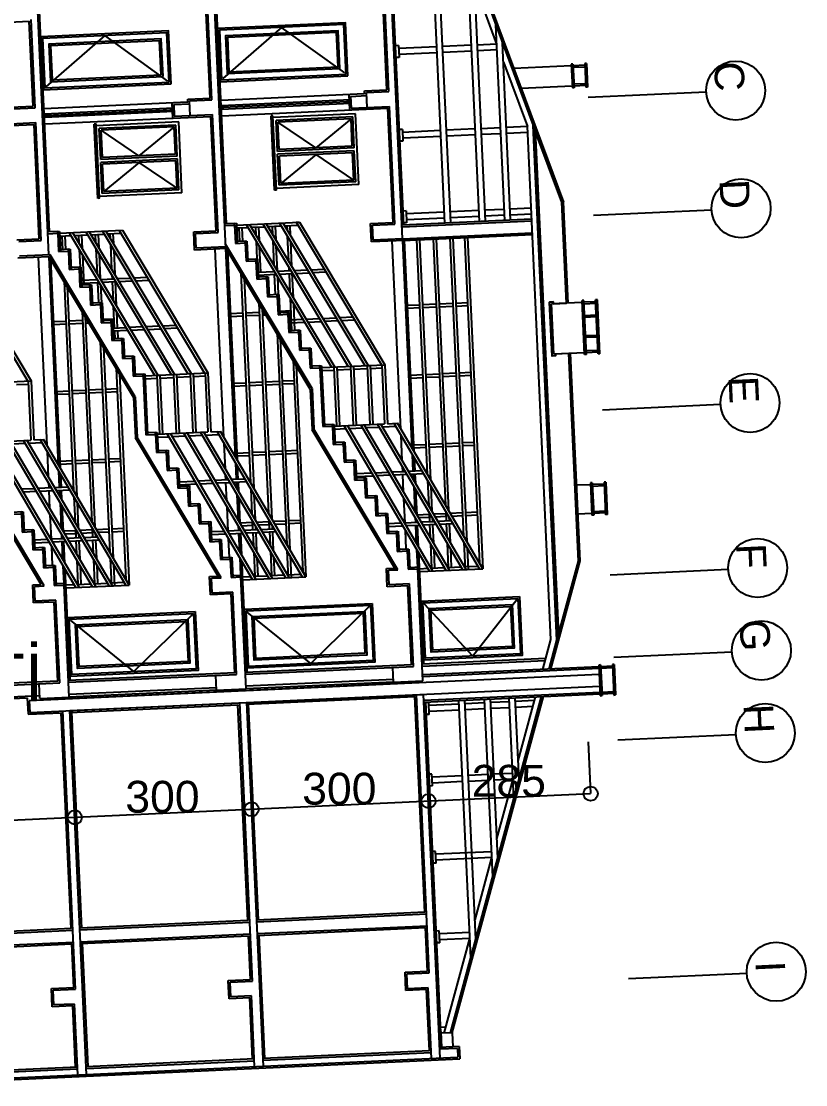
# Model space of a CAD drawing. Header units: centimetres. Extents: x -13133 to 30552, y -2 to 4552.
# Drawn here: x 3059.7 to 3325.6, y 559.5 to 920 of the extents above; entities that cross this region are included whole.
import ezdxf
from ezdxf.enums import TextEntityAlignment as Align

# ---------------------------------------------------------------- set-up
doc = ezdxf.new("R2010")
doc.units = ezdxf.units.CM
for name, color, linetype in [('ROTAS-MIMARI', 8, 'CONTINUOUS'), ('ROTAS-MIMARI-KOLON', 8, 'CONTINUOUS'), ('ROTAS-MIMARI-YAZI', 8, 'CONTINUOUS')]:
    doc.layers.add(name, color=color, linetype=linetype)
doc.styles.add('ROTAS', font='arial.ttf')

msp = doc.modelspace()

# ---------------------------------------------------------------- linework, layer by layer
at = {"layer": 'ROTAS-MIMARI'}
for p, q in [((3188.98, 846.27), (3180.9, 1022.09)), ((3189.37, 850.89), (3181.91, 1013.12)), ((3185.11, 1013.87), (3233.24, 884.67)), ((3185.71, 1013.9), (3243.54, 858.65)), ((3129.07, 842.92), (3121.88, 999.35)), ((3069.11, 840.76), (3061.94, 996.59)), ((3129.29, 851.33), (3122.69, 994.78)), ((3069.35, 848.58), (3062.75, 992.03)), ((3203.27, 851.53), (3197.31, 981.12)), ((3205.27, 851.63), (3199.6, 974.99)), ((3215.03, 852.07), (3210.76, 945.02)), ((3217.03, 852.17), (3213.04, 938.88)), ((3213.34, 932.35), (3220.84, 912.22)), ((3123.72, 893.92), (3122.4, 922.69)), ((3124.35, 893.35), (3122.97, 923.32)), ((3183.66, 896.68), (3182.34, 925.45)), ((3184.29, 896.11), (3182.91, 926.08)), ((3006.12, 917.35), (3062.46, 919.94)), ((3063.79, 891.17), (3062.46, 919.94)), ((3064.41, 890.6), (3063.04, 920.56)), ((3147.95, 917.86), (3128.02, 900.53)), ((3169.38, 902.43), (3147.95, 917.86)), ((3223.59, 852.47), (3220.54, 918.75)), ((3088.01, 915.11), (3068.09, 897.77)), ((3109.44, 899.67), (3088.01, 915.11)), ((3220.84, 912.22), (3214.28, 911.91)), ((3225.59, 852.56), (3222.83, 912.62)), ((3187.58, 911.69), (3186.58, 911.64)), ((3187.58, 911.69), (3187.76, 907.69)), ((3200.52, 911.28), (3187.62, 910.69)), ((3200.62, 909.28), (3187.71, 908.69)), ((3212.29, 911.82), (3202.52, 911.37)), ((3212.38, 909.82), (3202.61, 909.38)), ((3220.94, 910.22), (3214.38, 909.92)), ((3187.76, 907.69), (3186.76, 907.65)), ((3223.13, 906.08), (3231.26, 884.26)), ((3246.15, 904.81), (3226.68, 903.92)), ((3246.72, 905.44), (3246.13, 905.41)), ((3246.13, 905.41), (3246.5, 897.37)), ((3246.72, 905.44), (3247.09, 897.39)), ((3250.75, 905.03), (3246.75, 904.84)), ((3251.32, 905.65), (3250.72, 905.63)), ((3250.72, 905.63), (3251.09, 897.58)), ((3251.32, 905.65), (3251.69, 897.61)), ((3250.78, 904.43), (3246.78, 904.24)), ((3246.47, 897.97), (3229.19, 897.17)), ((3251.04, 898.78), (3247.04, 898.59)), ((3251.06, 898.18), (3247.07, 897.99)), ((3251.69, 897.61), (3251.09, 897.58)), ((3116.13, 893.58), (3123.72, 893.92)), ((3176.11, 895.33), (3127.37, 893.09)), ((3170.72, 895.08), (3170.96, 889.89)), ((3171.35, 894.51), (3176.74, 894.76)), ((3171.35, 894.51), (3171.53, 890.52)), ((3176.07, 896.33), (3183.66, 896.68)), ((3176.11, 895.33), (3176.07, 896.33)), ((3176.7, 895.76), (3184.29, 896.11)), ((3176.92, 890.76), (3176.7, 895.76)), ((3247.09, 897.39), (3246.5, 897.37)), ((3056.19, 890.82), (3063.79, 891.17)), ((3056.82, 890.25), (3064.41, 890.6)), ((3116.18, 892.58), (3067.43, 890.33)), ((3111.47, 890.52), (3067.51, 888.5)), ((3110.27, 890.47), (3110.32, 889.27)), ((3110.78, 892.33), (3111.02, 887.13)), ((3111.41, 891.76), (3116.8, 892)), ((3111.41, 891.76), (3111.59, 887.76)), ((3116.18, 892.58), (3116.13, 893.58)), ((3116.76, 893), (3124.35, 893.35)), ((3116.99, 888.01), (3116.76, 893)), ((3171.4, 893.28), (3127.45, 891.26)), ((3171.46, 892.08), (3127.51, 890.06)), ((3127.6, 887.9), (3183.95, 890.49)), ((3128.1, 890.08), (3128.05, 891.28)), ((3170.23, 892.62), (3128.08, 890.68)), ((3170.2, 893.22), (3170.26, 892.02)), ((3171.53, 890.52), (3184.52, 891.11)), ((3185.73, 851.73), (3183.95, 890.49)), ((3186.35, 851.16), (3184.52, 891.11)), ((3111.52, 889.32), (3067.57, 887.3)), ((3067.67, 885.14), (3124.01, 887.73)), ((3068.17, 887.33), (3068.11, 888.53)), ((3110.3, 889.87), (3068.14, 887.93)), ((3111.59, 887.76), (3124.58, 888.36)), ((3125.79, 848.97), (3124.01, 887.73)), ((3126.42, 848.4), (3124.58, 888.36)), ((3145.02, 887.9), (3144.42, 887.87)), ((3145.58, 862.7), (3144.42, 887.87)), ((3146.18, 862.72), (3145.02, 887.9)), ((3173.02, 888.58), (3145.05, 887.3)), ((3172.07, 887.54), (3146.1, 886.34)), ((3171.5, 886.91), (3146.72, 885.77)), ((3171.5, 886.91), (3159.54, 877.05)), ((3171.92, 877.62), (3171.5, 886.91)), ((3172.55, 877.05), (3172.07, 887.54)), ((3174.12, 864.61), (3173.02, 888.58)), ((3007.73, 882.38), (3064.07, 884.97)), ((3051.66, 885), (3064.64, 885.6)), ((3065.85, 846.22), (3064.07, 884.97)), ((3066.48, 845.64), (3064.64, 885.6)), ((3085.09, 885.14), (3084.49, 885.11)), ((3085.64, 859.94), (3084.49, 885.11)), ((3086.24, 859.97), (3085.09, 885.14)), ((3113.08, 885.83), (3085.11, 884.54)), ((3112.13, 884.78), (3086.16, 883.59)), ((3086.64, 873.1), (3086.16, 883.59)), ((3111.56, 884.16), (3086.79, 883.02)), ((3111.56, 884.16), (3099.6, 874.3)), ((3111.99, 874.87), (3111.56, 884.16)), ((3112.61, 874.29), (3112.13, 884.78)), ((3114.19, 861.85), (3113.08, 885.83)), ((3146.58, 875.86), (3146.1, 886.34)), ((3147.15, 876.48), (3146.72, 885.77)), ((3159.54, 877.05), (3146.72, 885.77)), ((3188.88, 883.31), (3187.88, 883.27)), ((3188.88, 883.31), (3189.06, 879.32)), ((3213.59, 883.45), (3203.83, 883)), ((3222.15, 883.84), (3215.59, 883.54)), ((3231.26, 884.26), (3224.15, 883.93)), ((3239.25, 710.43), (3231.26, 884.26)), ((3241.26, 710.21), (3233.24, 884.67)), ((3241.86, 710.24), (3233.84, 884.69)), ((3087.21, 873.73), (3086.79, 883.02)), ((3099.6, 874.3), (3086.79, 883.02)), ((3201.83, 882.91), (3188.93, 882.31)), ((3201.92, 880.91), (3189.02, 880.32)), ((3213.68, 881.45), (3203.92, 881)), ((3222.24, 881.84), (3215.68, 881.54)), ((3231.35, 882.26), (3224.24, 881.94)), ((3233.92, 882.83), (3242.94, 858.62)), ((3172.55, 877.05), (3146.58, 875.86)), ((3172.6, 876.05), (3146.62, 874.86)), ((3171.92, 877.62), (3147.15, 876.48)), ((3173.08, 865.56), (3172.6, 876.05)), ((3189.06, 879.32), (3188.06, 879.27)), ((3112.61, 874.29), (3086.64, 873.1)), ((3112.66, 873.29), (3086.69, 872.1)), ((3111.99, 874.87), (3087.21, 873.73)), ((3112.09, 872.67), (3087.31, 871.53)), ((3112.51, 863.38), (3112.09, 872.67)), ((3113.14, 862.81), (3112.66, 873.29)), ((3147.11, 864.37), (3146.62, 874.86)), ((3172.02, 875.42), (3147.25, 874.28)), ((3147.68, 864.99), (3147.25, 874.28)), ((3159.64, 874.85), (3147.68, 864.99)), ((3172.45, 866.13), (3159.64, 874.85)), ((3172.45, 866.13), (3172.02, 875.42)), ((3087.17, 861.61), (3086.69, 872.1)), ((3087.74, 862.24), (3087.31, 871.53)), ((3099.7, 872.1), (3087.74, 862.24)), ((3112.51, 863.38), (3099.7, 872.1)), ((3173.08, 865.56), (3147.11, 864.37)), ((3172.45, 866.13), (3147.68, 864.99)), ((3114.19, 861.85), (3086.22, 860.57)), ((3113.14, 862.81), (3087.17, 861.61)), ((3112.51, 863.38), (3087.74, 862.24)), ((3146.18, 862.72), (3145.58, 862.7)), ((3174.12, 864.61), (3146.15, 863.32)), ((3086.24, 859.97), (3085.64, 859.94)), ((3244.51, 824.44), (3242.94, 858.62)), ((3245.11, 824.47), (3243.54, 858.65)), ((3190.15, 855.66), (3189.15, 855.62)), ((3190.15, 855.66), (3190.33, 851.67)), ((3203.1, 855.26), (3190.2, 854.66)), ((3214.86, 855.8), (3205.1, 855.35)), ((3223.42, 856.19), (3216.86, 855.89)), ((3232.53, 856.61), (3225.42, 856.28)), ((3232.62, 854.61), (3225.51, 854.28)), ((3132.02, 851.46), (3128.69, 851.31)), ((3128.71, 850.71), (3132.04, 850.86)), ((3132.02, 851.46), (3132.62, 851.49)), ((3132.04, 850.86), (3132.02, 851.46)), ((3132.04, 850.86), (3132.33, 844.67)), ((3132.62, 851.49), (3132.93, 844.7)), ((3132.64, 850.89), (3154.02, 851.87)), ((3135.92, 851.04), (3164.84, 802.72)), ((3137.06, 851.09), (3165.97, 802.77)), ((3141.57, 851.3), (3170.49, 802.98)), ((3142.7, 851.35), (3171.62, 803.03)), ((3147.22, 851.56), (3176.13, 803.24)), ((3148.35, 851.61), (3177.27, 803.29)), ((3148.93, 850.64), (3153.47, 850.85)), ((3149.74, 850.67), (3149.81, 849.18)), ((3150.74, 850.72), (3150.89, 847.36)), ((3152.89, 851.82), (3154.02, 851.87)), ((3152.89, 851.82), (3181.8, 803.5)), ((3154.02, 851.87), (3182.94, 803.55)), ((3178.14, 851.38), (3185.73, 851.73)), ((3178.42, 845.19), (3178.14, 851.38)), ((3178.76, 850.81), (3186.35, 851.16)), ((3178.99, 845.81), (3178.76, 850.81)), ((3232.7, 852.89), (3188.77, 850.87)), ((3188.8, 850.27), (3232.73, 852.29)), ((3190.33, 851.67), (3189.34, 851.62)), ((3203.19, 853.26), (3190.29, 852.66)), ((3214.95, 853.8), (3205.19, 853.35)), ((3223.51, 854.19), (3216.95, 853.89)), ((3072.08, 848.7), (3068.75, 848.55)), ((3068.78, 847.95), (3072.11, 848.11)), ((3072.08, 848.7), (3072.68, 848.73)), ((3072.11, 848.11), (3072.08, 848.7)), ((3072.11, 848.11), (3072.39, 841.91)), ((3072.68, 848.73), (3072.99, 841.94)), ((3072.71, 848.13), (3094.08, 849.12)), ((3072.75, 847.13), (3076.57, 847.31)), ((3073.51, 847.17), (3073.73, 842.57)), ((3074.51, 847.21), (3074.72, 842.62)), ((3075.99, 848.28), (3104.9, 799.96)), ((3077.12, 848.34), (3106.04, 800.01)), ((3077.7, 847.36), (3082.22, 847.57)), ((3079.16, 847.43), (3079.28, 844.72)), ((3080.16, 847.47), (3080.37, 842.91)), ((3081.63, 848.54), (3110.55, 800.22)), ((3082.77, 848.6), (3111.68, 800.27)), ((3083.35, 847.62), (3087.86, 847.83)), ((3084.81, 847.69), (3084.93, 844.98)), ((3085.81, 847.73), (3086.02, 843.17)), ((3087.28, 848.8), (3116.2, 800.48)), ((3088.41, 848.85), (3117.33, 800.53)), ((3089, 847.88), (3093.53, 848.09)), ((3089.8, 847.92), (3089.87, 846.42)), ((3090.8, 847.96), (3090.95, 844.61)), ((3092.95, 849.06), (3121.87, 800.74)), ((3094.08, 849.12), (3123, 800.79)), ((3118.2, 848.62), (3125.79, 848.97)), ((3118.48, 842.43), (3118.2, 848.62)), ((3118.83, 848.05), (3126.42, 848.4)), ((3119.06, 843.06), (3118.83, 848.05)), ((3132.69, 849.89), (3136.51, 850.07)), ((3133.45, 849.92), (3133.66, 845.33)), ((3134.45, 849.97), (3134.66, 845.38)), ((3137.64, 850.12), (3142.15, 850.32)), ((3139.1, 850.18), (3139.22, 847.48)), ((3140.1, 850.23), (3140.31, 845.66)), ((3143.29, 850.38), (3147.8, 850.58)), ((3144.74, 850.44), (3144.87, 847.74)), ((3145.74, 850.49), (3145.95, 845.92)), ((3149.9, 847.07), (3150.29, 838.67)), ((3188.98, 846.27), (3232.91, 848.29)), ((3189.01, 845.67), (3232.94, 847.69)), ((3033.01, 846.31), (3061.93, 797.98)), ((3034.15, 846.36), (3063.06, 798.04)), ((3058.26, 845.87), (3065.85, 846.22)), ((3058.89, 845.29), (3066.48, 845.64)), ((3089.97, 844.31), (3090.35, 835.92)), ((3129.04, 843.52), (3119.06, 843.06)), ((3158.28, 795.45), (3129, 844.38)), ((3132.33, 844.67), (3135.66, 844.82)), ((3135.63, 845.42), (3132.9, 845.29)), ((3135.63, 845.42), (3136.23, 845.45)), ((3135.66, 844.82), (3135.63, 845.42)), ((3135.66, 844.82), (3135.94, 838.63)), ((3136.23, 845.45), (3136.54, 838.65)), ((3139.32, 845.37), (3139.59, 839.4)), ((3140.4, 843.55), (3140.8, 834.97)), ((3144.96, 845.63), (3145.35, 837.23)), ((3146.05, 843.81), (3146.43, 835.42)), ((3150.99, 845.25), (3151.37, 836.86)), ((3189.61, 845.7), (3178.42, 845.19)), ((3188.98, 846.27), (3178.99, 845.81)), ((3188.34, 781.75), (3185.41, 845.51)), ((3192.25, 775.09), (3189.01, 845.67)), ((3192.91, 773.98), (3189.61, 845.7)), ((3193.7, 845.89), (3197.35, 766.41)), ((3194.7, 845.93), (3198.44, 764.56)), ((3199.35, 846.15), (3203.49, 755.95)), ((3200.35, 846.19), (3204.58, 754.1)), ((3204.99, 846.41), (3209.63, 745.5)), ((3205.99, 846.45), (3210.72, 743.65)), ((3209.99, 846.64), (3215.06, 736.25)), ((3210.99, 846.68), (3216.15, 734.4)), ((3069.24, 840.17), (3058.55, 839.67)), ((3069.57, 840.78), (3059.12, 840.3)), ((3068.47, 776.24), (3065.54, 839.99)), ((3072.38, 769.58), (3069.14, 840.16)), ((3097.75, 792.52), (3069.24, 840.17)), ((3098.35, 792.7), (3069.57, 840.78)), ((3072.39, 841.91), (3075.72, 842.06)), ((3075.69, 842.66), (3072.96, 842.54)), ((3075.69, 842.66), (3076.29, 842.69)), ((3075.72, 842.06), (3075.69, 842.66)), ((3075.72, 842.06), (3076.01, 835.87)), ((3076.29, 842.69), (3076.61, 835.9)), ((3079.38, 842.61), (3079.66, 836.64)), ((3080.47, 840.8), (3080.94, 830.49)), ((3085.03, 842.87), (3085.41, 834.48)), ((3086.11, 841.06), (3086.5, 832.67)), ((3091.05, 842.5), (3091.44, 834.11)), ((3129.18, 842.92), (3118.48, 842.43)), ((3128.41, 778.99), (3125.48, 842.75)), ((3132.32, 772.34), (3129.07, 842.92)), ((3157.69, 795.27), (3129.18, 842.92)), ((3132.97, 771.23), (3129.71, 842.03)), ((3073.03, 768.47), (3069.78, 839.27)), ((3079.31, 836.62), (3076.58, 836.5)), ((3079.31, 836.62), (3079.91, 836.65)), ((3079.34, 836.02), (3079.31, 836.62)), ((3079.91, 836.65), (3080.22, 829.86)), ((3135.94, 838.63), (3139.27, 838.78)), ((3139.25, 839.38), (3136.51, 839.25)), ((3139.25, 839.38), (3139.84, 839.41)), ((3139.27, 838.78), (3139.25, 839.38)), ((3139.27, 838.78), (3139.56, 832.59)), ((3139.84, 839.41), (3140.16, 832.61)), ((3150.39, 836.57), (3150.44, 835.41)), ((3076.01, 835.87), (3079.34, 836.02)), ((3079.34, 836.02), (3079.62, 829.83)), ((3086.61, 832.48), (3091.12, 832.68)), ((3090.45, 833.81), (3090.5, 832.66)), ((3092.26, 832.74), (3096.77, 832.94)), ((3097.9, 833), (3102.44, 833.2)), ((3134.16, 834.6), (3137.42, 763.65)), ((3135.24, 832.79), (3138.5, 761.8)), ((3139.56, 832.59), (3142.89, 832.74)), ((3140.05, 834.93), (3145.41, 835.18)), ((3140.1, 833.94), (3146, 834.21)), ((3142.86, 833.34), (3140.13, 833.21)), ((3140.84, 833.97), (3140.88, 833.25)), ((3142.86, 833.34), (3143.46, 833.37)), ((3142.89, 832.74), (3142.86, 833.34)), ((3142.89, 832.74), (3143.17, 826.55)), ((3143.46, 833.37), (3143.77, 826.57)), ((3145.49, 834.18), (3145.81, 827.27)), ((3146.53, 833.31), (3146.81, 827.31)), ((3146.55, 835.23), (3151.06, 835.44)), ((3147.13, 834.26), (3151.64, 834.47)), ((3150.49, 834.41), (3150.77, 828.17)), ((3151.47, 834.75), (3151.86, 826.36)), ((3152.19, 835.49), (3156.71, 835.7)), ((3152.78, 834.52), (3157.29, 834.73)), ((3157.84, 835.75), (3162.38, 835.96)), ((3158.42, 834.78), (3162.96, 834.99)), ((3074.22, 831.85), (3077.48, 760.89)), ((3075.3, 830.04), (3078.57, 759.04)), ((3079.62, 829.83), (3082.95, 829.98)), ((3080.11, 832.18), (3085.48, 832.42)), ((3080.16, 831.18), (3086.06, 831.45)), ((3082.92, 830.58), (3080.19, 830.46)), ((3082.92, 830.58), (3083.52, 830.61)), ((3082.95, 829.98), (3082.92, 830.58)), ((3082.95, 829.98), (3083.24, 823.79)), ((3083.52, 830.61), (3083.83, 823.82)), ((3085.55, 831.43), (3085.87, 824.51)), ((3086.6, 830.56), (3086.87, 824.56)), ((3087.19, 831.5), (3091.71, 831.71)), ((3090.55, 831.66), (3090.84, 825.42)), ((3091.55, 831.7), (3091.92, 823.61)), ((3092.84, 831.76), (3097.35, 831.97)), ((3098.49, 832.02), (3103.02, 832.23)), ((3143.17, 826.55), (3146.5, 826.7)), ((3146.47, 827.3), (3143.74, 827.17)), ((3146.47, 827.3), (3147.07, 827.33)), ((3146.5, 826.7), (3146.47, 827.3)), ((3146.5, 826.7), (3146.79, 820.51)), ((3147.07, 827.33), (3147.39, 820.53)), ((3150.87, 826.06), (3151.37, 815.11)), ((3255, 825.53), (3254.4, 825.5)), ((3255.25, 807.19), (3254.4, 825.5)), ((3255.85, 807.22), (3255, 825.53)), ((3083.24, 823.79), (3086.57, 823.94)), ((3086.54, 824.54), (3083.81, 824.42)), ((3086.54, 824.54), (3087.14, 824.57)), ((3086.57, 823.94), (3086.54, 824.54)), ((3086.57, 823.94), (3086.85, 817.75)), ((3087.14, 824.57), (3087.45, 817.78)), ((3090.93, 823.31), (3091.27, 816.01)), ((3140.28, 824.36), (3143.56, 753.2)), ((3141.37, 822.55), (3144.64, 751.35)), ((3147.33, 821.71), (3151.06, 821.88)), ((3151.95, 824.25), (3152.37, 815.16)), ((3190.62, 823.7), (3194.71, 823.88)), ((3190.67, 822.7), (3194.76, 822.89)), ((3195.71, 823.93), (3200.36, 824.14)), ((3195.76, 822.93), (3200.4, 823.15)), ((3201.36, 824.19), (3206, 824.4)), ((3201.4, 823.19), (3206.05, 823.41)), ((3207, 824.45), (3211, 824.63)), ((3207.05, 823.45), (3211.04, 823.63)), ((3239.98, 824.84), (3238.78, 824.78)), ((3239.62, 806.47), (3238.78, 824.78)), ((3249.84, 824.69), (3239.41, 824.21)), ((3240.19, 807.1), (3239.41, 824.21)), ((3240.01, 824.24), (3239.98, 824.84)), ((3250.41, 825.32), (3249.81, 825.29)), ((3250.65, 806.98), (3249.81, 825.29)), ((3251.25, 807.01), (3250.41, 825.32)), ((3254.43, 824.9), (3250.44, 824.72)), ((3254.46, 824.3), (3250.46, 824.12)), ((3070.75, 818.18), (3074.84, 818.37)), ((3075.84, 818.42), (3080.48, 818.63)), ((3080.35, 821.61), (3083.62, 750.44)), ((3081.43, 819.79), (3084.71, 748.59)), ((3081.48, 818.68), (3082.08, 818.71)), ((3087.4, 818.95), (3091.13, 819.12)), ((3090.15, 818.5), (3087.42, 818.38)), ((3090.15, 818.5), (3090.75, 818.53)), ((3090.18, 817.9), (3090.15, 818.5)), ((3090.75, 818.53), (3091.06, 811.74)), ((3092.02, 821.5), (3092.27, 816.06)), ((3130.68, 820.94), (3134.78, 821.13)), ((3130.73, 819.94), (3134.82, 820.13)), ((3135.77, 821.17), (3140.42, 821.39)), ((3135.82, 820.18), (3140.47, 820.39)), ((3141.42, 821.43), (3142.02, 821.46)), ((3141.47, 820.44), (3142.6, 820.49)), ((3146.79, 820.51), (3150.12, 820.66)), ((3150.09, 821.26), (3147.36, 821.13)), ((3150.09, 821.26), (3150.69, 821.29)), ((3150.12, 820.66), (3150.09, 821.26)), ((3150.12, 820.66), (3150.4, 814.47)), ((3150.69, 821.29), (3151, 814.49)), ((3150.71, 820.86), (3151.11, 820.88)), ((3150.81, 818.75), (3155.13, 818.95)), ((3156.26, 819), (3160.77, 819.21)), ((3156.84, 818.03), (3161.36, 818.23)), ((3161.91, 819.26), (3166.42, 819.47)), ((3162.49, 818.29), (3167, 818.49)), ((3167.55, 819.52), (3172.18, 819.73)), ((3168.14, 818.55), (3172.67, 818.75)), ((3254.64, 820.33), (3250.65, 820.14)), ((3254.67, 819.73), (3250.67, 819.54)), ((3070.79, 817.19), (3074.88, 817.37)), ((3075.88, 817.42), (3080.53, 817.63)), ((3081.53, 817.68), (3082.67, 817.73)), ((3086.85, 817.75), (3090.18, 817.9)), ((3090.18, 817.9), (3090.46, 811.71)), ((3090.77, 818.1), (3091.17, 818.12)), ((3090.87, 815.99), (3095.19, 816.19)), ((3090.91, 814.99), (3095.77, 815.22)), ((3091.31, 815.01), (3091.44, 812.36)), ((3092.31, 815.06), (3092.44, 812.4)), ((3096.32, 816.24), (3100.84, 816.45)), ((3096.91, 815.27), (3101.42, 815.48)), ((3101.97, 816.5), (3106.48, 816.71)), ((3102.55, 815.53), (3107.07, 815.74)), ((3107.62, 816.76), (3112.25, 816.98)), ((3108.2, 815.79), (3112.74, 816)), ((3150.4, 814.47), (3153.73, 814.62)), ((3150.85, 817.75), (3155.71, 817.97)), ((3153.7, 815.22), (3150.97, 815.09)), ((3153.7, 815.22), (3154.3, 815.25)), ((3153.73, 814.62), (3153.7, 815.22)), ((3153.73, 814.62), (3154.02, 808.43)), ((3154.3, 815.25), (3154.62, 808.45)), ((3086.48, 811.36), (3089.76, 739.99)), ((3090.46, 811.71), (3093.79, 811.86)), ((3093.77, 812.46), (3091.04, 812.34)), ((3093.77, 812.46), (3094.37, 812.49)), ((3093.79, 811.86), (3093.77, 812.46)), ((3093.79, 811.86), (3094.08, 805.67)), ((3094.37, 812.49), (3094.68, 805.7)), ((3146.41, 814.12), (3149.7, 742.74)), ((3147.5, 812.31), (3150.78, 740.89)), ((3254.96, 813.51), (3250.96, 813.33)), ((3254.98, 812.91), (3250.99, 812.73)), ((3087.56, 809.55), (3090.84, 738.14)), ((3154.02, 808.43), (3157.35, 808.58)), ((3157.32, 809.18), (3154.59, 809.05)), ((3157.32, 809.18), (3157.92, 809.21)), ((3157.35, 808.58), (3157.32, 809.18)), ((3157.35, 808.58), (3157.63, 802.39)), ((3157.92, 809.21), (3158.23, 802.41)), ((3250.62, 807.58), (3240.19, 807.1)), ((3249.13, 737.06), (3245.9, 807.36)), ((3255.19, 808.39), (3251.2, 808.21)), ((3255.22, 807.79), (3251.22, 807.61)), ((3094.08, 805.67), (3097.41, 805.82)), ((3097.38, 806.42), (3094.65, 806.3)), ((3097.38, 806.42), (3097.98, 806.45)), ((3097.41, 805.82), (3097.38, 806.42)), ((3097.41, 805.82), (3097.69, 799.63)), ((3097.98, 806.45), (3098.29, 799.66)), ((3151.84, 805.06), (3155.13, 733.49)), ((3240.82, 806.53), (3239.62, 806.47)), ((3240.82, 806.53), (3240.79, 807.13)), ((3248.53, 737.03), (3245.3, 807.33)), ((3251.25, 807.01), (3250.65, 806.98)), ((3255.85, 807.22), (3255.25, 807.19)), ((3091.9, 802.3), (3095.19, 730.74)), ((3092.98, 800.49), (3096.28, 728.89)), ((3101, 800.38), (3098.27, 800.26)), ((3101, 800.38), (3101.6, 800.41)), ((3101.02, 799.78), (3101, 800.38)), ((3101.6, 800.41), (3102.54, 779.83)), ((3101.62, 799.81), (3123, 800.79)), ((3111.36, 800.26), (3112.28, 780.28)), ((3112.36, 800.3), (3113.28, 780.32)), ((3117.01, 800.52), (3117.93, 780.54)), ((3118.01, 800.56), (3118.92, 780.58)), ((3122, 800.75), (3122.92, 780.77)), ((3123, 800.79), (3123.92, 780.81)), ((3152.92, 803.25), (3156.21, 731.65)), ((3157.63, 802.39), (3160.96, 802.54)), ((3160.93, 803.14), (3158.2, 803.01)), ((3160.93, 803.14), (3161.53, 803.17)), ((3160.96, 802.54), (3160.93, 803.14)), ((3160.96, 802.54), (3161.88, 782.56)), ((3161.53, 803.17), (3162.48, 782.59)), ((3161.56, 802.57), (3182.94, 803.55)), ((3161.61, 801.57), (3165.7, 801.76)), ((3165.65, 802.75), (3166.57, 782.78)), ((3166.65, 802.8), (3167.57, 782.82)), ((3166.7, 801.8), (3171.34, 802.01)), ((3171.3, 803.01), (3172.22, 783.03)), ((3172.3, 803.06), (3173.22, 783.08)), ((3172.34, 802.06), (3176.99, 802.27)), ((3176.94, 803.27), (3177.86, 783.29)), ((3177.94, 803.32), (3178.86, 783.34)), ((3177.99, 802.32), (3181.98, 802.5)), ((3181.94, 803.5), (3182.86, 783.52)), ((3182.94, 803.55), (3183.86, 783.57)), ((3191.71, 800.04), (3195.8, 800.23)), ((3196.8, 800.27), (3201.45, 800.49)), ((3202.44, 800.53), (3207.09, 800.75)), ((3208.09, 800.79), (3212.09, 800.98)), ((3041.69, 797.05), (3063.06, 798.04)), ((3058.12, 796.81), (3062.11, 796.99)), ((3062.06, 797.99), (3062.98, 778.01)), ((3063.06, 798.04), (3063.98, 778.06)), ((3097.69, 799.63), (3101.02, 799.78)), ((3101.02, 799.78), (3101.94, 779.8)), ((3101.67, 798.81), (3105.76, 799)), ((3105.72, 800), (3106.63, 780.02)), ((3106.71, 800.04), (3107.63, 780.07)), ((3106.76, 799.05), (3111.41, 799.26)), ((3112.41, 799.3), (3117.05, 799.52)), ((3118.05, 799.56), (3122.05, 799.75)), ((3131.77, 797.28), (3135.86, 797.47)), ((3136.86, 797.52), (3141.51, 797.73)), ((3136.91, 796.52), (3141.55, 796.73)), ((3142.51, 797.78), (3147.15, 797.99)), ((3142.55, 796.78), (3147.2, 796.99)), ((3148.15, 798.04), (3152.15, 798.22)), ((3148.2, 797.04), (3152.2, 797.22)), ((3191.75, 799.04), (3195.85, 799.23)), ((3196.84, 799.28), (3201.49, 799.49)), ((3202.49, 799.53), (3207.14, 799.75)), ((3208.14, 799.79), (3212.13, 799.98)), ((3071.83, 794.53), (3075.93, 794.72)), ((3071.88, 793.53), (3075.97, 793.72)), ((3076.93, 794.76), (3081.57, 794.98)), ((3076.97, 793.76), (3081.62, 793.98)), ((3082.57, 795.02), (3087.22, 795.24)), ((3082.62, 794.02), (3087.26, 794.24)), ((3088.22, 795.28), (3092.21, 795.46)), ((3088.26, 794.28), (3092.26, 794.47)), ((3131.82, 796.28), (3135.91, 796.47)), ((3157.69, 795.27), (3158.32, 781.49)), ((3158.28, 795.45), (3158.92, 781.67)), ((3097.75, 792.52), (3098.39, 778.73)), ((3098.35, 792.7), (3098.98, 778.91)), ((3161.88, 782.56), (3165.21, 782.71)), ((3165.18, 783.31), (3162.45, 783.19)), ((3165.18, 783.31), (3165.78, 783.34)), ((3165.21, 782.71), (3165.18, 783.31)), ((3165.21, 782.71), (3165.49, 776.52)), ((3165.78, 783.34), (3166.09, 776.55)), ((3165.81, 782.74), (3182.86, 783.52)), ((3198.08, 733.57), (3169.12, 782.89)), ((3169.69, 781.92), (3169.12, 782.89)), ((3199.21, 733.62), (3170.25, 782.94)), ((3170.82, 781.97), (3175.34, 782.18)), ((3203.73, 733.83), (3174.76, 783.15)), ((3204.86, 733.88), (3175.89, 783.2)), ((3176.47, 782.23), (3180.98, 782.44)), ((3209.37, 734.09), (3180.41, 783.41)), ((3210.5, 734.14), (3181.54, 783.46)), ((3182.11, 782.49), (3186.63, 782.7)), ((3183.86, 783.57), (3187.19, 783.72)), ((3215.02, 734.35), (3186.06, 783.67)), ((3216.15, 734.4), (3187.19, 783.72)), ((3126.78, 731.29), (3098.39, 778.73)), ((3127.46, 731.32), (3098.98, 778.91)), ((3101.94, 779.8), (3105.27, 779.96)), ((3105.24, 780.56), (3102.51, 780.43)), ((3105.24, 780.56), (3105.84, 780.58)), ((3105.27, 779.96), (3105.24, 780.56)), ((3105.27, 779.96), (3105.56, 773.76)), ((3105.84, 780.58), (3106.16, 773.79)), ((3105.87, 779.98), (3122.92, 780.77)), ((3105.92, 778.99), (3109.75, 779.16)), ((3138.15, 730.81), (3109.18, 780.14)), ((3109.75, 779.16), (3109.18, 780.14)), ((3139.27, 730.87), (3110.31, 780.19)), ((3110.88, 779.21), (3115.4, 779.42)), ((3143.79, 731.07), (3114.83, 780.4)), ((3144.92, 731.13), (3115.96, 780.45)), ((3116.53, 779.47), (3121.05, 779.68)), ((3149.44, 731.33), (3120.47, 780.66)), ((3150.57, 731.39), (3121.6, 780.71)), ((3122.18, 779.73), (3126.69, 779.94)), ((3123.92, 780.81), (3127.25, 780.97)), ((3155.08, 731.59), (3126.12, 780.92)), ((3156.21, 731.65), (3127.25, 780.97)), ((3186.71, 734.05), (3158.32, 781.49)), ((3187.39, 734.08), (3158.92, 781.67)), ((3165.85, 781.74), (3169.69, 781.92)), ((3188.84, 771.04), (3188.44, 779.61)), ((3066.49, 729.12), (3038.45, 775.98)), ((3067.52, 728.57), (3039.04, 776.16)), ((3045.93, 777.23), (3062.98, 778.01)), ((3078.21, 728.06), (3049.25, 777.38)), ((3079.34, 728.11), (3050.37, 777.43)), ((3083.85, 728.32), (3054.89, 777.64)), ((3084.98, 728.37), (3056.02, 777.69)), ((3056.59, 776.72), (3061.11, 776.92)), ((3089.5, 728.58), (3060.54, 777.9)), ((3090.63, 728.63), (3061.67, 777.95)), ((3062.24, 776.98), (3066.76, 777.18)), ((3063.98, 778.06), (3067.31, 778.21)), ((3095.15, 728.84), (3066.18, 778.16)), ((3096.28, 728.89), (3067.31, 778.21)), ((3128.9, 768.28), (3128.51, 776.85)), ((3165.49, 776.52), (3168.82, 776.67)), ((3168.8, 777.27), (3166.07, 777.15)), ((3168.8, 777.27), (3169.4, 777.3)), ((3168.82, 776.67), (3168.8, 777.27)), ((3168.82, 776.67), (3169.11, 770.48)), ((3169.4, 777.3), (3169.71, 770.51)), ((3192.8, 776.38), (3196.89, 776.57)), ((3192.84, 775.38), (3196.93, 775.57)), ((3197.89, 776.62), (3202.53, 776.83)), ((3197.93, 775.62), (3202.58, 775.83)), ((3203.53, 776.88), (3208.18, 777.09)), ((3203.58, 775.88), (3208.23, 776.09)), ((3209.18, 777.14), (3213.17, 777.32)), ((3209.22, 776.14), (3213.22, 776.32)), ((3068.96, 765.52), (3068.57, 774.1)), ((3078.01, 771.11), (3082.66, 771.32)), ((3083.66, 771.36), (3088.31, 771.58)), ((3089.3, 771.62), (3093.3, 771.81)), ((3105.56, 773.76), (3108.89, 773.92)), ((3108.86, 774.52), (3106.13, 774.39)), ((3108.86, 774.52), (3109.46, 774.54)), ((3108.89, 773.92), (3108.86, 774.52)), ((3108.89, 773.92), (3109.17, 767.72)), ((3109.46, 774.54), (3109.77, 767.75)), ((3132.86, 773.63), (3136.95, 773.82)), ((3132.9, 772.63), (3137, 772.82)), ((3137.95, 773.86), (3142.6, 774.07)), ((3138, 772.86), (3142.64, 773.08)), ((3143.6, 774.12), (3148.24, 774.33)), ((3143.64, 773.12), (3148.29, 773.34)), ((3149.24, 774.38), (3153.24, 774.56)), ((3149.29, 773.38), (3153.28, 773.57)), ((3192.6, 767.55), (3192.35, 772.95)), ((3193.2, 767.57), (3193, 771.84)), ((3072.92, 770.87), (3077.01, 771.06)), ((3072.97, 769.87), (3077.06, 770.06)), ((3078.06, 770.11), (3082.71, 770.32)), ((3083.7, 770.37), (3088.35, 770.58)), ((3089.35, 770.63), (3093.35, 770.81)), ((3109.17, 767.72), (3112.5, 767.88)), ((3112.47, 768.48), (3109.74, 768.35)), ((3112.47, 768.48), (3113.07, 768.5)), ((3112.5, 767.88), (3112.47, 768.48)), ((3112.5, 767.88), (3112.79, 761.68)), ((3113.07, 768.5), (3113.39, 761.71)), ((3132.66, 764.79), (3132.42, 770.19)), ((3133.26, 764.82), (3133.07, 769.08)), ((3169.11, 770.48), (3172.44, 770.63)), ((3172.41, 771.23), (3169.68, 771.11)), ((3172.41, 771.23), (3173.01, 771.26)), ((3172.44, 770.63), (3172.41, 771.23)), ((3172.44, 770.63), (3172.72, 764.44)), ((3173.01, 771.26), (3173.32, 764.47)), ((3189.01, 767.38), (3188.94, 768.89)), ((3072.73, 762.03), (3072.48, 767.44)), ((3073.33, 762.06), (3073.13, 766.33)), ((3113.28, 763.9), (3118.57, 764.14)), ((3119.7, 764.19), (3124.22, 764.4)), ((3125.35, 764.45), (3129.87, 764.66)), ((3129.07, 764.62), (3129, 766.14)), ((3131, 764.71), (3135.51, 764.92)), ((3172.72, 764.44), (3176.05, 764.59)), ((3173.22, 766.66), (3178.51, 766.9)), ((3173.27, 765.66), (3179.08, 765.92)), ((3176.03, 765.19), (3173.29, 765.07)), ((3176.03, 765.19), (3176.62, 765.22)), ((3176.05, 764.59), (3176.03, 765.19)), ((3176.05, 764.59), (3176.34, 758.4)), ((3176.62, 765.22), (3176.94, 758.43)), ((3179.64, 766.95), (3184.16, 767.16)), ((3180.21, 765.98), (3184.73, 766.18)), ((3185.29, 767.21), (3189.8, 767.42)), ((3185.86, 766.24), (3190.38, 766.44)), ((3189.33, 760.32), (3189.05, 766.38)), ((3190.93, 767.47), (3195.45, 767.68)), ((3191.5, 766.49), (3196.02, 766.7)), ((3192.75, 764.38), (3192.65, 766.55)), ((3193.4, 763.27), (3193.25, 766.57)), ((3197.45, 764.26), (3197.85, 755.69)), ((3059.77, 761.44), (3064.28, 761.65)), ((3060.34, 760.46), (3064.86, 760.67)), ((3065.41, 761.7), (3069.93, 761.91)), ((3065.99, 760.72), (3070.5, 760.93)), ((3069.13, 761.87), (3069.06, 763.38)), ((3069.46, 754.81), (3069.18, 760.87)), ((3071.06, 761.96), (3075.58, 762.17)), ((3071.63, 760.98), (3076.15, 761.19)), ((3072.87, 758.87), (3072.77, 761.04)), ((3073.53, 757.76), (3073.37, 761.06)), ((3112.79, 761.68), (3116.12, 761.84)), ((3113.33, 762.9), (3119.15, 763.17)), ((3116.09, 762.43), (3113.36, 762.31)), ((3116.09, 762.43), (3116.69, 762.46)), ((3116.12, 761.84), (3116.09, 762.43)), ((3116.12, 761.84), (3116.4, 755.64)), ((3116.69, 762.46), (3117, 755.67)), ((3120.28, 763.22), (3124.79, 763.43)), ((3125.92, 763.48), (3130.44, 763.69)), ((3129.39, 757.57), (3129.11, 763.63)), ((3131.57, 763.74), (3136.08, 763.95)), ((3132.81, 761.62), (3132.71, 763.79)), ((3133.46, 760.51), (3133.31, 763.82)), ((3137.52, 761.51), (3137.91, 752.94)), ((3193.24, 753.67), (3192.85, 762.24)), ((3193.89, 752.56), (3193.5, 761.13)), ((3198.54, 762.41), (3198.93, 753.84)), ((3252.68, 762.89), (3247.95, 762.68)), ((3253.25, 763.52), (3252.65, 763.49)), ((3252.65, 763.49), (3253.16, 752.52)), ((3253.25, 763.52), (3253.75, 752.55)), ((3257.27, 763.1), (3253.28, 762.92)), ((3257.3, 762.51), (3253.31, 762.32)), ((3257.85, 763.73), (3257.25, 763.7)), ((3257.25, 763.7), (3257.75, 752.73)), ((3257.85, 763.73), (3258.35, 752.76)), ((3077.58, 758.75), (3077.97, 750.18)), ((3078.67, 756.9), (3079.06, 748.33)), ((3133.3, 750.91), (3132.91, 759.48)), ((3133.95, 749.8), (3133.56, 758.37)), ((3138.6, 759.66), (3139, 751.09)), ((3176.34, 758.4), (3179.67, 758.55)), ((3179.64, 759.15), (3176.91, 759.03)), ((3179.64, 759.15), (3180.24, 759.18)), ((3179.67, 758.55), (3179.64, 759.15)), ((3179.67, 758.55), (3179.95, 752.36)), ((3180.24, 759.18), (3180.55, 752.39)), ((3189.8, 750.01), (3189.43, 758.18)), ((3059.77, 753.64), (3057.04, 753.51)), ((3059.77, 753.64), (3060.37, 753.67)), ((3059.79, 753.04), (3059.77, 753.64)), ((3060.37, 753.67), (3060.68, 746.87)), ((3073.37, 748.15), (3072.97, 756.72)), ((3074.02, 747.04), (3073.62, 755.61)), ((3116.4, 755.64), (3119.73, 755.8)), ((3119.7, 756.39), (3116.97, 756.27)), ((3119.7, 756.39), (3120.3, 756.42)), ((3119.73, 755.8), (3119.7, 756.39)), ((3119.73, 755.8), (3120.02, 749.6)), ((3120.3, 756.42), (3120.61, 749.63)), ((3129.87, 747.25), (3129.49, 755.43)), ((3197.95, 753.55), (3198.09, 750.39)), ((3203.59, 753.81), (3203.74, 750.65)), ((3205.09, 753.24), (3209.27, 753.43)), ((3210.27, 753.48), (3214.26, 753.66)), ((3257.7, 753.93), (3253.7, 753.75)), ((3257.72, 753.33), (3253.73, 753.15)), ((3056.46, 752.89), (3059.79, 753.04)), ((3059.79, 753.04), (3060.08, 746.85)), ((3069.93, 744.5), (3069.55, 752.67)), ((3120.02, 749.6), (3123.35, 749.75)), ((3123.32, 750.35), (3120.59, 750.23)), ((3123.32, 750.35), (3123.92, 750.38)), ((3123.35, 749.75), (3123.32, 750.35)), ((3123.35, 749.75), (3123.63, 743.56)), ((3123.92, 750.38), (3124.23, 743.59)), ((3133.95, 749.97), (3138.04, 750.16)), ((3138.01, 750.79), (3138.15, 747.63)), ((3139.5, 750.23), (3143.68, 750.42)), ((3143.66, 751.05), (3143.8, 747.89)), ((3145.15, 750.49), (3149.33, 750.68)), ((3145.72, 749.51), (3149.38, 749.68)), ((3150.33, 750.72), (3154.33, 750.91)), ((3150.38, 749.72), (3154.37, 749.91)), ((3179.95, 752.36), (3183.28, 752.51)), ((3183.25, 753.11), (3180.52, 752.98)), ((3183.25, 753.11), (3183.85, 753.14)), ((3183.28, 752.51), (3183.25, 753.11)), ((3183.28, 752.51), (3183.57, 746.32)), ((3183.85, 753.14), (3184.17, 746.34)), ((3184.01, 749.74), (3188.47, 749.95)), ((3189.59, 750), (3194.11, 750.21)), ((3193.4, 750.17), (3193.34, 751.52)), ((3193.88, 752.73), (3197.98, 752.91)), ((3194, 750.2), (3193.99, 750.41)), ((3194.37, 751.75), (3198.02, 751.92)), ((3195.24, 750.26), (3199.76, 750.47)), ((3199.03, 751.7), (3199.09, 750.43)), ((3199.44, 752.98), (3203.62, 753.17)), ((3200.01, 752.01), (3203.67, 752.18)), ((3200.89, 750.52), (3205.39, 750.72)), ((3201.46, 749.54), (3205.98, 749.75)), ((3204.68, 751.96), (3204.74, 750.69)), ((3204.78, 749.7), (3205.07, 743.39)), ((3205.66, 752.27), (3209.31, 752.43)), ((3210.31, 752.48), (3214.31, 752.66)), ((3253.13, 753.12), (3248.4, 752.9)), ((3253.75, 752.55), (3253.16, 752.52)), ((3258.35, 752.76), (3257.75, 752.73)), ((3060.08, 746.85), (3063.41, 747)), ((3063.38, 747.6), (3060.65, 747.47)), ((3063.38, 747.6), (3063.98, 747.63)), ((3063.41, 747), (3063.38, 747.6)), ((3063.41, 747), (3063.69, 740.81)), ((3063.98, 747.63), (3064.29, 740.83)), ((3074.01, 747.21), (3078.1, 747.4)), ((3074.49, 746.24), (3078.15, 746.4)), ((3078.07, 748.04), (3078.22, 744.88)), ((3079.16, 746.19), (3079.22, 744.92)), ((3079.57, 747.47), (3083.75, 747.66)), ((3080.14, 746.5), (3083.79, 746.66)), ((3083.72, 748.3), (3083.86, 745.14)), ((3084.8, 746.45), (3084.86, 745.18)), ((3085.21, 747.73), (3089.39, 747.92)), ((3085.78, 746.75), (3089.44, 746.92)), ((3090.39, 747.97), (3094.39, 748.15)), ((3090.44, 746.97), (3094.43, 747.15)), ((3124.07, 746.99), (3128.53, 747.19)), ((3124.12, 745.99), (3129.1, 746.22)), ((3129.66, 747.24), (3134.17, 747.45)), ((3130.23, 746.27), (3134.75, 746.48)), ((3133.46, 747.42), (3133.4, 748.77)), ((3133.8, 740.2), (3133.51, 746.42)), ((3134.06, 747.44), (3134.05, 747.66)), ((3134.45, 739.09), (3134.11, 746.45)), ((3134.43, 748.99), (3138.08, 749.16)), ((3135.3, 747.5), (3139.82, 747.71)), ((3135.88, 746.53), (3140.39, 746.73)), ((3138.2, 746.63), (3138.4, 742.22)), ((3139.1, 748.94), (3139.15, 747.68)), ((3139.2, 746.68), (3139.49, 740.37)), ((3140.08, 749.25), (3143.73, 749.42)), ((3140.95, 747.76), (3145.45, 747.97)), ((3141.52, 746.79), (3146.04, 746.99)), ((3143.85, 746.89), (3144.05, 742.48)), ((3144.74, 749.2), (3144.8, 747.94)), ((3144.85, 746.94), (3145.14, 740.63)), ((3183.57, 746.32), (3186.9, 746.47)), ((3184.06, 748.74), (3189.04, 748.97)), ((3186.87, 747.07), (3184.14, 746.94)), ((3186.87, 747.07), (3187.47, 747.1)), ((3186.9, 746.47), (3186.87, 747.07)), ((3186.9, 746.47), (3187.18, 740.28)), ((3187.47, 747.1), (3187.78, 740.3)), ((3190.22, 741.02), (3189.92, 747.47)), ((3190.17, 749.02), (3194.68, 749.23)), ((3193.73, 742.95), (3193.45, 749.17)), ((3194.38, 741.84), (3194.05, 749.2)), ((3195.81, 749.28), (3200.33, 749.49)), ((3198.14, 749.39), (3198.34, 744.98)), ((3199.14, 749.44), (3199.43, 743.13)), ((3203.78, 749.65), (3203.99, 745.24)), ((3064.14, 744.23), (3068.59, 744.43)), ((3064.18, 743.23), (3069.16, 743.46)), ((3069.72, 744.49), (3074.24, 744.69)), ((3070.29, 743.51), (3074.81, 743.72)), ((3073.53, 744.66), (3073.46, 746.01)), ((3073.86, 737.44), (3073.57, 743.66)), ((3074.13, 744.69), (3074.12, 744.9)), ((3074.51, 736.33), (3074.17, 743.69)), ((3075.37, 744.75), (3079.88, 744.95)), ((3075.94, 743.77), (3080.46, 743.98)), ((3078.26, 743.88), (3078.47, 739.47)), ((3079.26, 743.92), (3079.55, 737.62)), ((3081.01, 745.01), (3085.51, 745.21)), ((3081.59, 744.03), (3086.1, 744.24)), ((3083.91, 744.14), (3084.11, 739.73)), ((3084.91, 744.18), (3085.2, 737.88)), ((3123.63, 743.56), (3126.96, 743.71)), ((3126.93, 744.31), (3124.2, 744.19)), ((3126.93, 744.31), (3127.53, 744.34)), ((3126.96, 743.71), (3126.93, 744.31)), ((3126.96, 743.71), (3127.24, 737.52)), ((3127.53, 744.34), (3127.84, 737.55)), ((3130.28, 738.26), (3129.98, 744.71)), ((3198.44, 742.84), (3198.82, 734.61)), ((3204.08, 743.1), (3204.46, 734.87)), ((3209.73, 743.36), (3210.15, 734.13)), ((3063.69, 740.81), (3067.02, 740.96)), ((3067, 741.56), (3064.27, 741.43)), ((3067, 741.56), (3067.59, 741.59)), ((3067.02, 740.96), (3067, 741.56)), ((3067.02, 740.96), (3067.31, 734.77)), ((3067.59, 741.59), (3067.91, 734.79)), ((3070.34, 735.51), (3070.05, 741.96)), ((3138.5, 740.08), (3138.88, 731.85)), ((3144.15, 740.34), (3144.53, 732.11)), ((3149.79, 740.6), (3150.22, 731.37)), ((3187.18, 740.28), (3190.51, 740.43)), ((3190.48, 741.03), (3187.75, 740.9)), ((3190.48, 741.03), (3191.08, 741.06)), ((3190.51, 740.43), (3190.48, 741.03)), ((3190.51, 740.43), (3190.8, 734.24)), ((3191.08, 741.06), (3191.4, 734.26)), ((3194.1, 734.99), (3193.83, 740.81)), ((3194.7, 735.02), (3194.48, 739.7)), ((3199.52, 740.99), (3199.82, 734.65)), ((3205.17, 741.25), (3205.46, 734.91)), ((3210.82, 741.51), (3211.15, 734.17)), ((3070.61, 735.52), (3067.88, 735.39)), ((3070.61, 735.52), (3071.21, 735.55)), ((3070.64, 734.92), (3070.61, 735.52)), ((3071.21, 735.55), (3071.52, 728.75)), ((3074.22, 729.48), (3073.96, 735.3)), ((3078.57, 737.32), (3078.94, 729.09)), ((3079.65, 735.48), (3079.94, 729.14)), ((3084.21, 737.58), (3084.59, 729.35)), ((3085.3, 735.73), (3085.59, 729.4)), ((3089.86, 737.84), (3090.28, 728.61)), ((3090.94, 735.99), (3091.28, 728.66)), ((3127.24, 737.52), (3130.57, 737.67)), ((3130.55, 738.27), (3127.82, 738.15)), ((3130.55, 738.27), (3131.15, 738.3)), ((3130.57, 737.67), (3130.55, 738.27)), ((3130.57, 737.67), (3130.86, 731.48)), ((3131.15, 738.3), (3131.46, 731.51)), ((3134.16, 732.23), (3133.89, 738.05)), ((3134.76, 732.26), (3134.55, 736.94)), ((3139.59, 738.23), (3139.88, 731.9)), ((3145.23, 738.49), (3145.53, 732.16)), ((3150.88, 738.75), (3151.22, 731.42)), ((3209.93, 735.12), (3214.45, 735.32)), ((3239.2, 700.42), (3249.13, 737.06)), ((3241.77, 712.1), (3248.53, 737.03)), ((3067.31, 734.77), (3070.64, 734.92)), ((3070.64, 734.92), (3070.92, 728.72)), ((3074.82, 729.5), (3074.61, 734.19)), ((3123.57, 731.75), (3126.43, 731.88)), ((3123.86, 725.55), (3123.57, 731.75)), ((3131.43, 732.11), (3134.76, 732.26)), ((3134.19, 731.63), (3134.16, 732.23)), ((3136.28, 699.3), (3134.76, 732.26)), ((3134.79, 731.66), (3137.57, 731.79)), ((3138.7, 731.84), (3143.22, 732.05)), ((3144.35, 732.1), (3148.86, 732.31)), ((3149.99, 732.36), (3154.51, 732.57)), ((3183.51, 734.5), (3186.36, 734.63)), ((3183.79, 728.31), (3183.51, 734.5)), ((3184.14, 733.93), (3187.39, 734.08)), ((3184.37, 728.94), (3184.14, 733.93)), ((3190.8, 734.24), (3194.13, 734.39)), ((3191.37, 734.86), (3194.7, 735.02)), ((3194.13, 734.39), (3194.1, 734.99)), ((3195.87, 696.43), (3194.13, 734.39)), ((3196.21, 702.05), (3194.7, 735.02)), ((3194.73, 734.42), (3197.51, 734.55)), ((3194.77, 733.42), (3216.15, 734.4)), ((3198.64, 734.6), (3203.16, 734.81)), ((3204.28, 734.86), (3208.8, 735.06)), ((3063.64, 728.99), (3066.49, 729.12)), ((3063.92, 722.8), (3063.64, 728.99)), ((3064.26, 728.42), (3067.52, 728.57)), ((3064.49, 723.42), (3064.26, 728.42)), ((3070.92, 728.72), (3074.25, 728.88)), ((3071.49, 729.35), (3074.82, 729.5)), ((3074.25, 728.88), (3074.22, 729.48)), ((3076, 690.92), (3074.25, 728.88)), ((3076.34, 696.54), (3074.82, 729.5)), ((3074.85, 728.91), (3077.64, 729.03)), ((3074.9, 727.91), (3096.28, 728.89)), ((3078.77, 729.09), (3083.28, 729.29)), ((3084.41, 729.34), (3088.93, 729.55)), ((3090.06, 729.6), (3094.57, 729.81)), ((3124.2, 731.17), (3127.46, 731.32)), ((3124.43, 726.18), (3124.2, 731.17)), ((3130.86, 731.48), (3134.19, 731.63)), ((3135.93, 693.67), (3134.19, 731.63)), ((3134.83, 730.66), (3156.21, 731.65)), ((3190.79, 728.63), (3183.79, 728.31)), ((3191.36, 729.26), (3184.37, 728.94)), ((3192.02, 701.86), (3190.79, 728.63)), ((3192.64, 701.29), (3191.36, 729.26)), ((3130.85, 725.87), (3123.86, 725.55)), ((3131.42, 726.5), (3124.43, 726.18)), ((3132.08, 699.1), (3130.85, 725.87)), ((3132.71, 698.53), (3131.42, 726.5)), ((3070.91, 723.12), (3063.92, 722.8)), ((3071.49, 723.75), (3064.49, 723.42)), ((3072.14, 696.35), (3070.91, 723.12)), ((3072.77, 695.77), (3071.49, 723.75)), ((3177.69, 721.62), (3157.86, 702.29)), ((3212.8, 704.82), (3196.28, 722.48)), ((3227.64, 723.92), (3212.8, 704.82)), ((3117.76, 718.87), (3097.93, 699.53)), ((3157.86, 702.29), (3136.34, 719.72)), ((3097.93, 699.53), (3076.4, 716.96)), ((3236.5, 700.3), (3239.25, 710.43)), ((3238.6, 700.4), (3241.26, 710.21)), ((3237.49, 703.95), (3195.61, 702.02)), ((3195.64, 701.42), (3237.33, 703.34)), ((3192.02, 701.86), (3135.68, 699.27)), ((3135.7, 698.67), (3192.64, 701.29)), ((3185.88, 695.97), (3185.65, 700.97)), ((3255.52, 701.17), (3195.78, 698.43)), ((3255.54, 700.58), (3195.81, 697.83)), ((3256.09, 701.8), (3255.49, 701.77)), ((3255.49, 701.77), (3255.97, 691.38)), ((3256.09, 701.8), (3256.57, 691.41)), ((3260.11, 701.39), (3256.12, 701.2)), ((3260.14, 700.79), (3256.14, 700.6)), ((3260.68, 702.01), (3260.08, 701.99)), ((3260.08, 701.99), (3260.56, 691.6)), ((3260.68, 702.01), (3261.16, 691.62)), ((3072.14, 696.35), (3015.8, 693.76)), ((3015.83, 693.16), (3072.77, 695.77)), ((3132.08, 699.1), (3075.74, 696.51)), ((3075.77, 695.91), (3132.71, 698.53)), ((3195.7, 695.82), (3076.03, 690.32)), ((3125.95, 693.21), (3125.72, 698.21)), ((3135.89, 694.67), (3185.84, 696.97)), ((3185.88, 695.97), (3135.93, 693.67)), ((3255.64, 698.58), (3135.96, 693.07)), ((3185.88, 695.97), (3195.87, 696.43)), ((3135.76, 693.07), (3062.42, 689.69)), ((3066.01, 690.46), (3065.78, 695.45)), ((3075.95, 691.92), (3125.9, 694.21)), ((3125.95, 693.21), (3076, 690.92)), ((3125.95, 693.21), (3135.93, 693.67)), ((3136.15, 689.08), (3255.82, 694.58)), ((3196.17, 689.84), (3255.91, 692.58)), ((3256.51, 692.61), (3260.51, 692.8)), ((3256.54, 692.01), (3260.53, 692.2)), ((3016.02, 689.16), (3065.96, 691.46)), ((3016.04, 688.56), (3061.77, 690.66)), ((3061.77, 690.66), (3062.03, 685.07)), ((3062.42, 689.69), (3062.6, 685.7)), ((3062.6, 685.7), (3135.95, 689.07)), ((3066.01, 690.46), (3076, 690.92)), ((3076.21, 686.32), (3195.88, 691.83)), ((3138.08, 594.67), (3133.75, 688.97)), ((3141.81, 565.81), (3136.15, 689.08)), ((3136.17, 688.48), (3193.11, 691.1)), ((3140.14, 615.38), (3136.77, 688.51)), ((3196.48, 617.97), (3193.11, 691.1)), ((3198.02, 597.42), (3193.69, 691.72)), ((3201.75, 568.57), (3196.08, 691.83)), ((3196.2, 689.24), (3255.94, 691.98)), ((3202.18, 572.19), (3196.8, 689.27)), ((3197.81, 689.06), (3196.81, 689.01)), ((3198, 685.06), (3197.81, 689.06)), ((3208.14, 688.53), (3197.86, 688.06)), ((3205.19, 577.13), (3236.07, 691.07)), ((3205.79, 577.16), (3236.67, 691.1)), ((3212.09, 602.59), (3208.08, 689.78)), ((3213.81, 608.91), (3210.08, 689.88)), ((3216.8, 688.93), (3210.14, 688.62)), ((3219.51, 629.97), (3216.74, 690.18)), ((3221.23, 636.28), (3218.74, 690.27)), ((3225.2, 689.32), (3218.8, 689.02)), ((3226.71, 656.51), (3225.14, 690.57)), ((3228.42, 662.82), (3227.14, 690.66)), ((3233.63, 689.7), (3227.2, 689.41)), ((3228.12, 669.36), (3233.98, 690.97)), ((3255.97, 691.38), (3256.57, 691.41)), ((3260.56, 691.6), (3261.16, 691.62)), ((3062.03, 685.07), (3073.24, 685.59)), ((3076.6, 612.46), (3073.24, 685.59)), ((3078.15, 591.91), (3073.81, 686.21)), ((3081.88, 563.05), (3076.21, 686.32)), ((3076.24, 685.72), (3133.18, 688.34)), ((3080.2, 612.63), (3076.84, 685.75)), ((3136.54, 615.22), (3133.18, 688.34)), ((3198, 685.06), (3197, 685.02)), ((3208.23, 686.53), (3197.95, 686.06)), ((3216.89, 686.93), (3210.23, 686.63)), ((3225.29, 687.32), (3218.89, 687.02)), ((3233.08, 687.68), (3227.29, 687.41)), ((3251.88, 675.74), (3252.69, 658.18)), ((3198.93, 664.78), (3197.93, 664.74)), ((3199.11, 660.79), (3198.93, 664.78)), ((3209.26, 664.26), (3198.97, 663.78)), ((3217.92, 664.65), (3211.26, 664.35)), ((3226.31, 665.04), (3219.92, 664.75)), ((3199.11, 660.79), (3198.11, 660.74)), ((3209.35, 662.26), (3199.07, 661.79)), ((3218.01, 662.66), (3211.35, 662.35)), ((3226.41, 663.04), (3220.01, 662.75)), ((3220.92, 642.82), (3226.41, 663.04)), ((2942.02, 643.9), (3252.69, 658.18)), ((3200.13, 638.63), (3199.13, 638.58)), ((3200.31, 634.63), (3200.13, 638.63)), ((3219.12, 638.5), (3200.18, 637.63)), ((3200.31, 634.63), (3199.32, 634.59)), ((3219.21, 636.5), (3200.27, 635.63)), ((3213.51, 615.44), (3219.21, 636.5)), ((3196.48, 617.97), (3139.54, 615.36)), ((3139.56, 614.76), (3197.1, 617.4)), ((3136.54, 615.22), (3079.6, 612.6)), ((3079.63, 612), (3137.17, 614.65)), ((3139.75, 610.76), (3197.29, 613.41)), ((3139.77, 610.16), (3196.71, 612.78)), ((3197.39, 598), (3196.71, 612.78)), ((3076.6, 612.46), (3019.66, 609.84)), ((3019.69, 609.25), (3077.23, 611.89)), ((3079.81, 608.01), (3137.35, 610.65)), ((3079.84, 607.41), (3136.78, 610.02)), ((3137.46, 595.24), (3136.78, 610.02)), ((3142.29, 568.43), (3140.37, 610.19)), ((3201.37, 611.65), (3200.37, 611.6)), ((3201.56, 607.65), (3201.37, 611.65)), ((3211.7, 611.12), (3201.42, 610.65)), ((3211.79, 609.13), (3201.51, 608.65)), ((3203.1, 577.04), (3211.79, 609.13)), ((3019.87, 605.25), (3077.41, 607.9)), ((3019.9, 604.65), (3076.84, 607.27)), ((3077.52, 592.48), (3076.84, 607.27)), ((3082.36, 565.68), (3080.44, 607.43)), ((3201.56, 607.65), (3200.56, 607.61)), ((3129.87, 594.89), (3137.46, 595.24)), ((3130.15, 588.7), (3129.87, 594.89)), ((3189.8, 597.65), (3197.39, 598)), ((3190.09, 591.45), (3189.8, 597.65)), ((3190.43, 597.08), (3198.02, 597.42)), ((3190.66, 592.08), (3190.43, 597.08)), ((3069.93, 592.13), (3077.52, 592.48)), ((3070.21, 585.94), (3069.93, 592.13)), ((3070.56, 591.56), (3078.15, 591.91)), ((3070.79, 586.57), (3070.56, 591.56)), ((3130.49, 594.32), (3138.08, 594.67)), ((3130.72, 589.32), (3130.49, 594.32)), ((3197.08, 591.77), (3190.09, 591.45)), ((3197.65, 592.4), (3190.66, 592.08)), ((3198.04, 571), (3197.08, 591.77)), ((3198.75, 568.43), (3197.65, 592.4)), ((3137.14, 589.02), (3130.15, 588.7)), ((3137.71, 589.65), (3130.72, 589.32)), ((3138.1, 568.24), (3137.14, 589.02)), ((3138.82, 565.67), (3137.71, 589.65)), ((3077.21, 586.26), (3070.21, 585.94)), ((3077.78, 586.89), (3070.79, 586.57)), ((3078.16, 565.48), (3077.21, 586.26)), ((3078.88, 562.92), (3077.78, 586.89)), ((3203.65, 579.06), (3201.87, 578.98)), ((3201.94, 577.58), (3202.18, 572.19)), ((3205.79, 577.16), (3201.96, 576.98)), ((3205.79, 577.16), (3206.01, 572.36)), ((3198.04, 571), (3141.69, 568.41)), ((3141.72, 567.81), (3198.66, 570.43)), ((3208.18, 572.46), (3201.59, 572.16)), ((3207.61, 571.84), (3201.61, 571.56)), ((3207.61, 571.84), (3207.74, 568.84)), ((3208.18, 572.46), (3208.37, 568.27)), ((3138.7, 568.27), (3081.76, 565.65)), ((3081.79, 565.05), (3138.73, 567.67)), ((3078.76, 565.51), (3021.82, 562.89)), ((3021.85, 562.29), (3078.79, 564.91))]:
    msp.add_line(p, q, dxfattribs=at)
for points in [[(3170.43, 901.48), (3169.6, 919.46), (3126.24, 917.47), (3127.07, 899.48), (3170.43, 901.48)], [(3110.49, 898.72), (3109.66, 916.7), (3066.31, 914.71), (3067.14, 896.73), (3110.49, 898.72)], [(3109.86, 899.29), (3109.09, 916.08), (3066.94, 914.14), (3067.71, 897.35), (3109.86, 899.29)], [(3169.8, 902.05), (3169.03, 918.83), (3126.87, 916.89), (3127.64, 900.11), (3169.8, 902.05)], [(3167.71, 903.96), (3167.12, 916.74), (3128.96, 914.99), (3129.55, 902.2), (3167.71, 903.96)], [(3167.08, 904.53), (3166.55, 916.11), (3129.59, 914.42), (3130.12, 902.83), (3167.08, 904.53)], [(3107.77, 901.2), (3107.18, 913.99), (3069.02, 912.23), (3069.61, 899.44), (3107.77, 901.2)], [(3107.15, 901.77), (3106.61, 913.36), (3069.65, 911.66), (3070.18, 900.07), (3107.15, 901.77)], [(3251.85, 894.2), (3291.87, 896.04)], [(3253.68, 854.24), (3293.71, 856.08)], [(3256.72, 788.31), (3296.74, 790.15)], [(3259.29, 732.37), (3299.32, 734.21)], [(3228.6, 724.96), (3229.51, 704.98), (3196.15, 703.45), (3195.23, 723.43), (3228.6, 724.96)], [(3178.65, 722.67), (3179.57, 702.69), (3136.21, 700.69), (3135.29, 720.67), (3178.65, 722.67)], [(3178.08, 722.04), (3178.94, 703.26), (3136.78, 701.32), (3135.92, 720.1), (3178.08, 722.04)], [(3228.02, 724.34), (3228.89, 705.56), (3196.72, 704.08), (3195.86, 722.86), (3228.02, 724.34)], [(3226.12, 722.25), (3226.8, 707.46), (3198.63, 706.17), (3197.95, 720.95), (3226.12, 722.25)], [(3225.55, 721.62), (3226.17, 708.03), (3199.2, 706.79), (3198.57, 720.38), (3225.55, 721.62)], [(3118.71, 719.91), (3119.63, 699.93), (3076.28, 697.94), (3075.36, 717.92), (3118.71, 719.91)], [(3118.14, 719.28), (3119, 700.5), (3076.85, 698.57), (3075.98, 717.35), (3118.14, 719.28)], [(3176.17, 719.95), (3176.85, 705.17), (3138.69, 703.41), (3138.01, 718.2), (3176.17, 719.95)], [(3175.6, 719.32), (3176.22, 705.74), (3139.26, 704.04), (3138.64, 717.62), (3175.6, 719.32)], [(3116.23, 717.19), (3116.91, 702.41), (3078.75, 700.65), (3078.07, 715.44), (3116.23, 717.19)], [(3115.66, 716.57), (3116.29, 702.98), (3079.33, 701.28), (3078.7, 714.87), (3115.66, 716.57)], [(3260.57, 704.4), (3300.6, 706.24)], [(3261.86, 676.43), (3301.89, 678.27)], [(3265.58, 595.51), (3305.61, 597.35)], [(3017.27, 583.48), (3018.37, 559.53), (3208.37, 568.27)], [(3141.81, 565.81), (3207.74, 568.84)], [(3021.94, 560.3), (3081.88, 563.05)], [(3081.88, 563.05), (3141.81, 565.81)]]:
    msp.add_lwpolyline(points, dxfattribs=at)
for centre, radius in [((3301.86, 896.47), 10), ((3303.7, 856.54), 10), ((3306.73, 790.61), 10), ((3309.3, 734.67), 10), ((3310.59, 706.7), 10), ((3311.88, 678.73), 10), ((3252.69, 658.18), 2.4), ((3197.75, 655.66), 2.4), ((3077.87, 650.14), 2.4), ((3137.81, 652.9), 2.4), ((3315.6, 597.81), 10)]:
    msp.add_circle(centre, radius, dxfattribs=at)
at = {"layer": 'ROTAS-MIMARI-KOLON'}
msp.add_lwpolyline([(3248.53, 737.03), (3245.3, 807.33), (3240.79, 807.13), (3240.82, 806.53), (3239.62, 806.47), (3238.78, 824.78), (3239.98, 824.84), (3240.01, 824.24), (3244.51, 824.44), (3242.94, 858.62), (3233.92, 882.83), (3241.77, 712.1), (3248.53, 737.03)], dxfattribs=at)

# ---------------------------------------------------------------- texts
at = {"layer": 'ROTAS-MIMARI-YAZI', "style": 'ROTAS'}
for s, p in [('C', (3299.74, 901.29)), ('D', (3301.57, 861.36)), ('E', (3304.62, 795.05)), ('F', (3307.21, 738.72)), ('G', (3308.45, 711.91)), ('H', (3309.75, 683.55)), ('I', (3313.61, 599.54))]:
    msp.add_text(s, height=10, rotation=272.6327, dxfattribs=at).set_placement(p, align=Align.MIDDLE_CENTER)
for s, height, p in [('B-B.....KESİTİ', 16, (2997.6, 697.65)), ('285', 10.8, (3224.96, 662.53)), ('300', 10.8, (3167.52, 659.87)), ('300', 10.8, (3107.58, 657.12))]:
    msp.add_text(s, height=height, dxfattribs=at).set_placement(p, align=Align.MIDDLE_CENTER)

doc.saveas('drawing.dxf')
